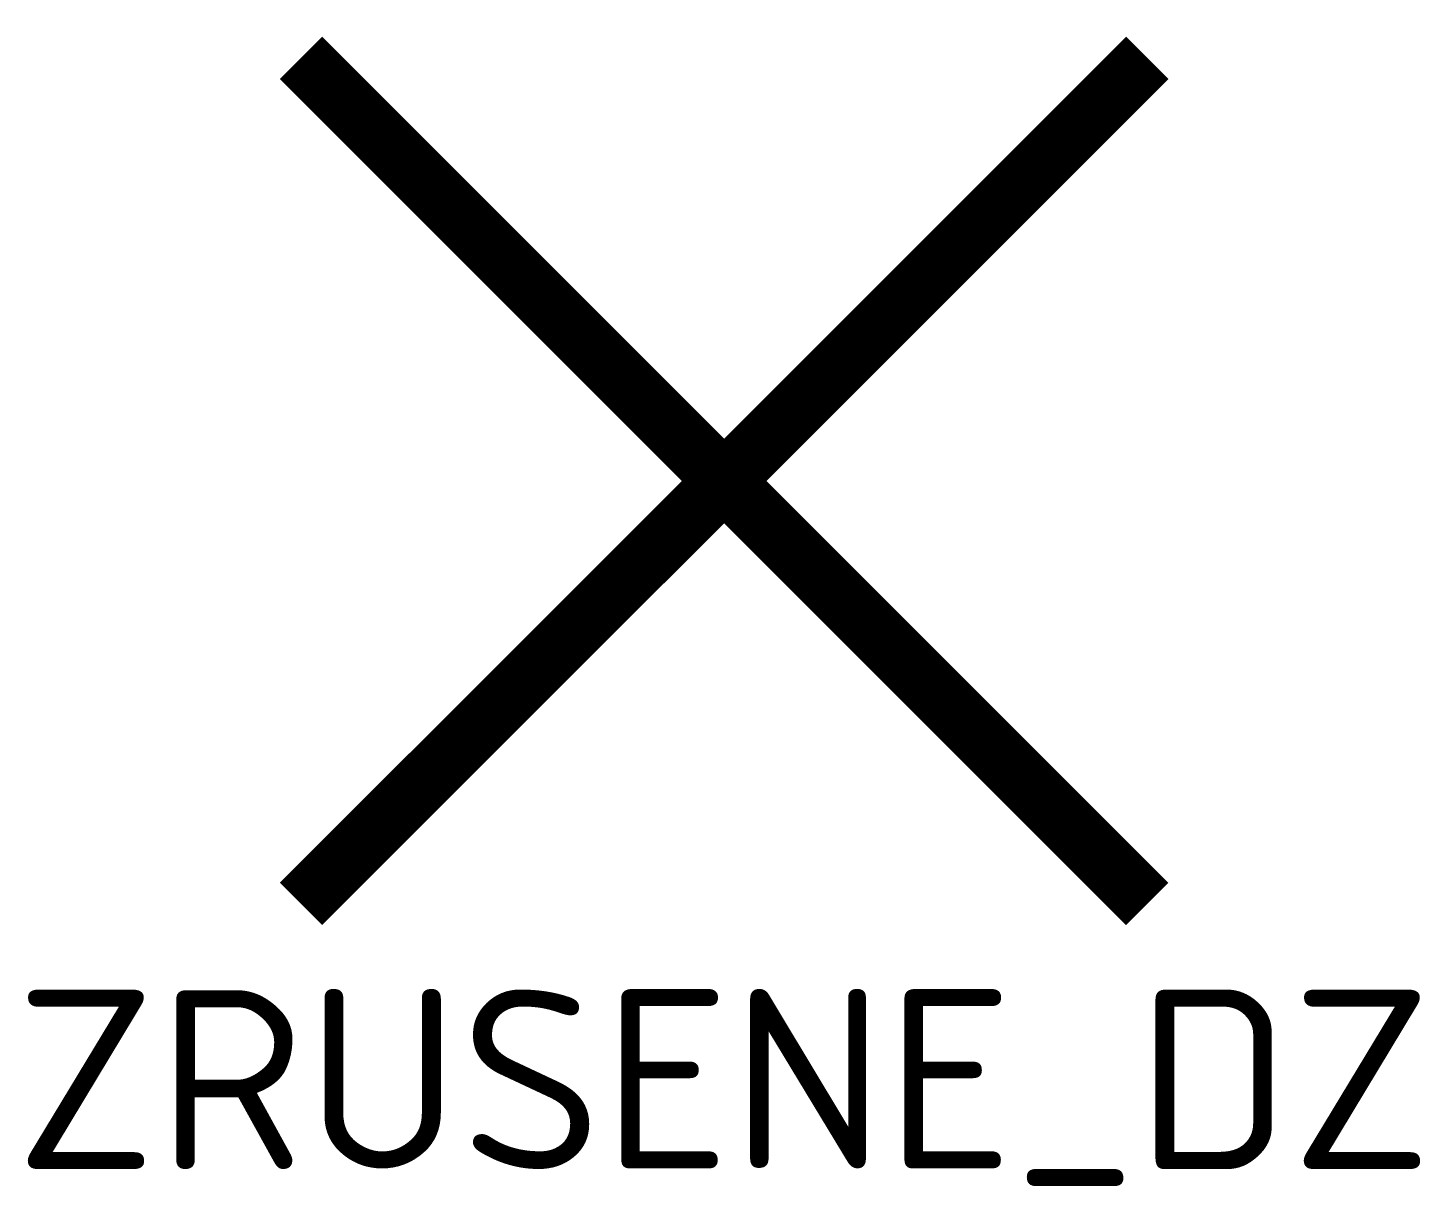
# Model space of a CAD drawing. Header units: metres. Extents: x -5.8 to 5.8, y -5.9 to 3.8.
import ezdxf
from ezdxf.enums import TextEntityAlignment as Align

# ---------------------------------------------------------------- set-up
doc = ezdxf.new("R2010")
doc.units = ezdxf.units.M
doc.layers.get('Defpoints').update_dxf_attribs({"color": 140, "lineweight": 5})
doc.styles.get("Standard").update_dxf_attribs({"font": 'isocpeur.ttf'})

msp = doc.modelspace()

# ---------------------------------------------------------------- linework, layer by layer
at = {"color": 10, "const_width": 0.5}
for points in [[(3.535, -3.536), (-3.535, 3.537)], [(-3.535, -3.535), (3.536, 3.536)]]:
    msp.add_lwpolyline(points, dxfattribs=at)

# ---------------------------------------------------------------- texts
at = {"layer": 'Defpoints'}
msp.add_attdef('ZRUSENE_DZ', text='', height=1.5, dxfattribs=at).set_placement((-0.001, -5), align=Align.MIDDLE_CENTER)

doc.saveas('drawing.dxf')
